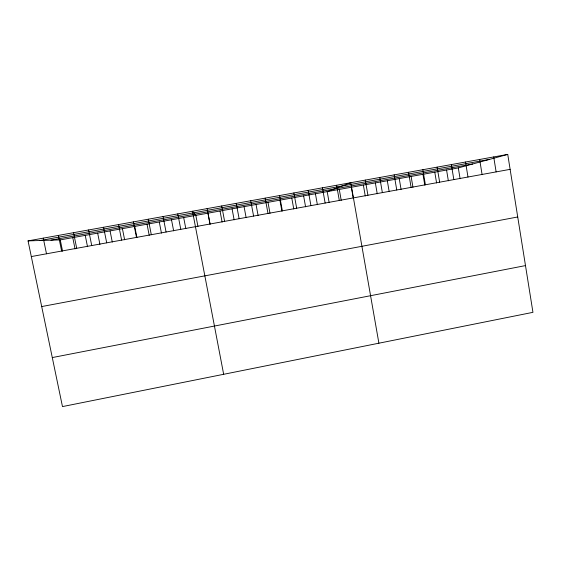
<?xml version="1.0" encoding="UTF-8"?>
<svg xmlns="http://www.w3.org/2000/svg" width="561" height="561" viewBox="0 0 561 561"><rect width="100%" height="100%" fill="white"/><g stroke="black" fill="none" stroke-linecap="round" stroke-linejoin="round"><path stroke-width="0.84" d="M28.05 240.886L60.251 239.898L458.316 167.914L507.74 154.408L532.95 312.337L62.474 406.592L28.05 240.886L507.74 154.408M52.292 357.567L525.489 265.591M41.696 306.565L517.726 216.974M31.311 256.566L510.124 169.345M40.09 240.515L489.374 159.429M50.953 240.178L472.699 163.987M58.421 235.41L61.626 251.048M43.267 238.137L46.493 253.803M73.533 232.682L76.703 248.299M72.762 237.633L75.055 248.944M60.251 239.898L62.573 251.223M88.582 229.968L91.731 245.564M85.23 235.382L87.509 246.679M110.054 230.894L112.284 242.05M103.582 227.268L106.702 242.836M97.663 233.131L99.928 244.414M122.417 228.657L124.626 239.799M118.532 224.575L121.618 240.115M134.745 226.427L136.933 237.562M133.427 221.89L136.484 237.408M159.282 221.988L161.449 233.095M148.272 219.211L151.302 234.708M147.031 224.204L149.212 235.325M177.802 213.888L180.782 229.344M171.505 219.779L173.651 230.873M163.062 216.546L166.07 232.023M197.949 226.448L195.831 215.382L192.493 211.238L223.664 374.299M183.685 217.577L185.817 228.657M207.128 208.601L210.052 224.007M207.949 213.187L210.045 224.239M221.721 205.971L224.617 221.357M220.024 211.006L222.107 222.044M244.077 206.658L246.125 217.668M236.258 203.348L239.126 218.713M232.072 208.825L234.133 219.849M256.054 204.492L258.088 215.487M250.739 200.74L253.586 216.076M279.567 195.544L282.358 210.838M279.904 200.179L281.903 211.146M267.997 202.332L270.009 213.313M265.178 198.138L267.997 213.453M293.901 192.956L296.671 208.229M291.776 198.033L293.761 208.987M315.422 193.755L317.379 204.688M308.192 190.382L310.927 205.635M303.613 195.887L305.584 206.834M329.132 202.542L327.189 191.624L350.765 182.711L378.899 343.199M322.435 187.816L325.142 203.04M351.347 187.262L353.255 198.152M339.286 189.436L341.214 200.347M336.621 185.256L339.307 200.466M365.288 180.088L367.925 195.249M363.367 185.081L365.26 195.964M379.755 177.479L382.364 192.619M375.358 182.914L377.237 193.783M399.236 178.601L401.08 189.436M394.173 174.885L396.76 189.997M387.314 180.754L389.173 191.603M411.115 176.449L412.952 187.276M408.548 172.29L411.101 187.388M434.789 172.171L436.591 182.97M422.861 169.71L425.399 184.779M422.966 174.31L424.789 185.116M451.353 164.576L453.835 179.604M446.57 170.039L448.358 180.824M437.131 167.136L439.642 182.185M465.525 162.024L467.979 177.024M458.316 167.914L460.09 178.686M479.648 159.478L482.074 174.457M493.715 156.94L496.127 171.897"/></g></svg>
